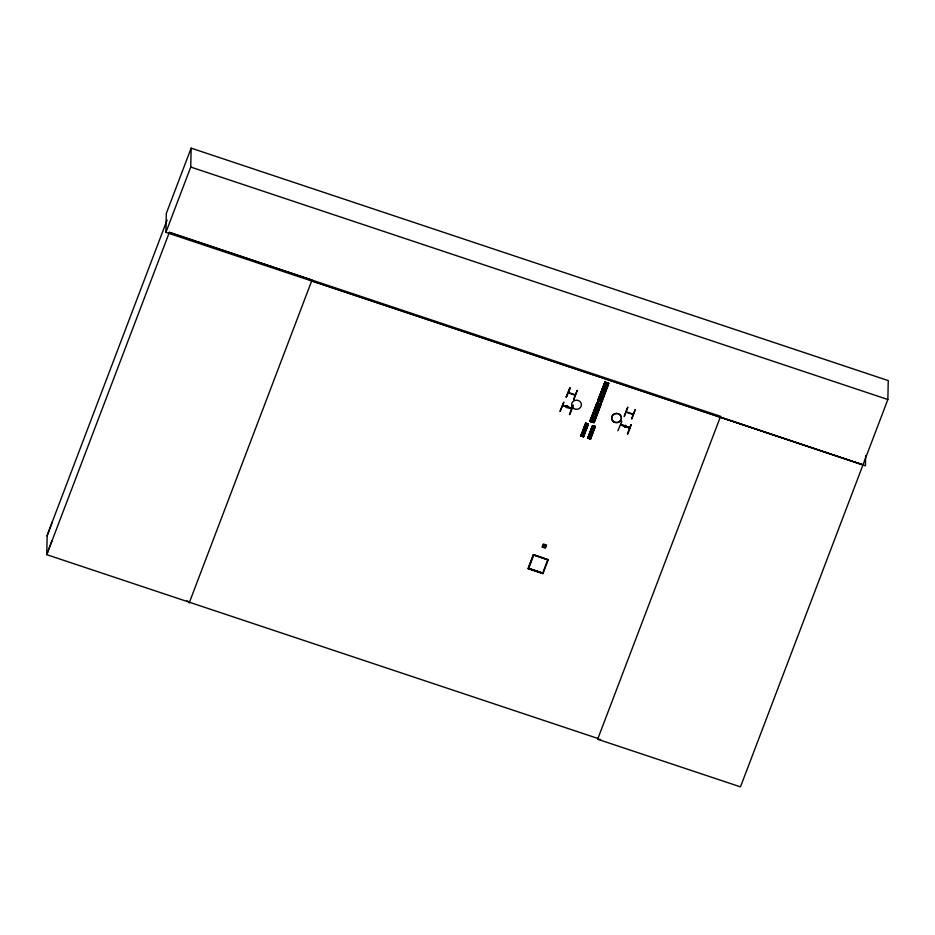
<?xml version="1.0" encoding="UTF-8"?>
<svg xmlns="http://www.w3.org/2000/svg" width="935" height="935" viewBox="0 0 935 935"><rect width="100%" height="100%" fill="white"/><g stroke="black" fill="none" stroke-linecap="round" stroke-linejoin="round"><path stroke-width="1.4" d="M311.717 280.839L863.005 464.835L165.904 232.371L166.301 213.46L191.149 148.139L888.25 380.592L887.853 399.514L740.473 786.861L597.652 739.246L720.581 416.332L169.293 232.499L46.75 554.677L598.038 738.51L597.757 739.269L600.621 739.48M165.904 232.371L190.752 167.049L191.149 148.139M548.272 559.597L543.001 573.599L528.146 568.644L533.417 554.642L548.272 559.749L533.417 554.642M528.707 568.398L542.732 573.073L528.707 568.398L533.686 555.156L547.711 559.843L542.732 573.073M542.242 547.139L543.282 544.006L546.613 545.011L545.409 548.202L542.16 546.963M543.001 573.599L528.146 568.492M559.925 411.236L563.852 402.143L560.31 411.377M569.415 414.556L572.921 405.171M585.24 424.595L587.729 425.355M587.916 424.128L582.785 436.516L583.604 436.797L588.395 424.291L585.731 423.263L586.409 423.613L581.64 436.131L580.775 435.839L585.532 423.321L586.397 423.613M592.159 426.898L594.637 427.669M593.982 411.108L597.699 412.347M594.707 409.214L598.423 410.453M595.35 407.52L599.066 408.759M596.074 405.615L599.791 406.854M596.553 404.446L600.27 405.58M593.573 422.562L600.995 403.78L593.818 422.573L589.88 421.299L596.986 402.541L601.275 403.99L594.087 422.737L600.995 403.675M601.778 390.725L605.494 391.87M602.502 388.82L606.219 389.965M603.133 387.032L606.85 388.27M603.858 385.126L607.575 386.365M604.349 383.864L608.066 385.103M605.074 381.959L597.699 400.834L605.074 382.041L608.779 383.292L601.918 402.26L597.652 400.799M601.357 402.062L608.79 383.198M617.906 430.731L621.833 421.475M627.397 433.898L630.915 424.513M865.635 455.684L865.424 465.782L720.301 417.092M47.147 535.919L52.372 521.882M51.974 540.629L46.75 554.677L47.159 535.369L167.096 220.017M189.174 603.028L312.009 280.079L169.399 232.231M570.105 388.083L566.213 397.2L570.14 388.095M566.248 397.2L569.754 387.967M567.229 407.625L567.744 406.281M569.801 414.544L573.342 405.311M528.146 568.644L533.406 554.794M580.997 435.874L585.731 423.263M581.126 435.967L585.929 423.462M586.245 423.52L581.593 436.107L586.222 423.485L585.567 423.345M583.101 436.622L587.729 423.999M580.974 435.862L583.452 436.657L588.208 424.093L582.809 436.528L583.627 436.809M597.664 400.823L605.074 382.041L597.944 400.788M590.114 421.323L597.278 402.436L590.417 421.486M589.856 421.288L597.29 402.576M597.734 402.786L591.107 421.72L598.295 402.973L597.71 402.775L590.908 421.591M598.388 401.057L605.798 382.286L598.938 401.244L598.365 401.045L598.949 401.244M590.838 421.556L598.014 402.763M598.634 401.08L605.798 382.286L598.903 401.232M592.86 422.316L600.27 403.534L593.328 422.48M600.644 401.828L607.762 383.069L608.346 383.257L600.679 401.851L608.323 383.257M592.93 422.339L600.27 403.534M593.164 422.363L600.025 403.581M607.855 383.105L600.924 401.851M588.501 438.421L593.316 425.928L592.451 425.635L587.729 438.164L588.559 438.433L587.694 438.141L592.638 425.565L595.314 426.594L590.511 439.099L595.116 426.395L594.473 426.325L589.693 438.819L590.558 439.111L589.681 438.819M592.837 425.764L587.893 438.129L590.382 439.018M593.129 425.787L588.185 438.305L593.281 425.916M595.303 426.605L594.637 426.337L589.88 438.842M590.008 438.936L595.116 426.465L590.172 438.983M624.522 426.792L625.071 425.343L625.796 425.589L625.246 427.026L624.522 426.792L625.106 425.413M627.817 434.039L631.324 424.642M190.752 167.049L887.853 399.514M598.669 398.894L602.374 400.133M568.457 392.525L575.469 394.862M626.438 411.867L633.462 414.205M568.305 392.91L575.329 395.248M626.298 412.242L633.311 414.591M590.873 419.371L594.59 420.61M581.652 434.553L583.744 435.254M588.571 436.855L590.663 437.557M581.453 434.553L583.931 435.383M588.372 436.867L590.85 437.685M581.173 435.827L583.265 436.528M588.08 438.129L590.172 438.831M590.149 421.323L591.165 421.732M588.208 424.186L588.045 424.186M186.977 600.773L189.466 602.269M562.554 405.521L571.659 408.724L562.554 405.521M562.706 405.147L571.811 408.338L562.706 405.147M583.533 429.048L586.011 429.936L583.533 429.048M584.013 427.774L586.49 428.674L584.013 427.774M584.445 426.652L586.923 427.54L584.445 426.652M584.924 425.378L587.402 426.267L584.924 425.378M590.441 431.351L592.919 432.239L590.441 431.351M590.932 430.088L593.409 430.977L590.932 430.088M591.352 428.955L593.83 429.843L591.352 428.955M591.843 427.681L594.309 428.581L591.843 427.681M620.548 424.864L629.652 428.055L620.548 424.864M620.7 424.478L629.793 427.669L620.7 424.478M584.457 428.639L585.567 429.013L584.457 428.639M591.376 430.942L592.474 431.315L591.376 430.942M567.089 406.012L566.54 407.45L567.264 407.695L567.802 406.246L567.089 406.012M577.187 390.444L573.646 399.677L577.152 390.444M627.747 407.298L624.206 416.531L627.712 407.298M635.169 409.775L631.628 419.009L635.146 409.775M543.352 545.222L543.539 547.057L545.514 546.893L545.315 545.047L543.352 545.222M573.716 408.513A4.92 4.593 1.2 0 0 581.406 405.112A4.92 4.593 1.2 0 0 574.382 400.589A4.92 4.593 1.2 0 0 573.716 408.513M613.757 421.86A4.92 4.593 1.2 0 0 621.436 418.459A4.92 4.593 1.2 0 0 614.424 413.936A4.92 4.593 1.2 0 0 613.757 421.86M613.769 421.72A4.897 4.57 1.2 0 0 621.424 418.331A4.897 4.57 1.2 0 0 614.435 413.831A4.897 4.57 1.2 0 0 613.769 421.72"/></g></svg>
